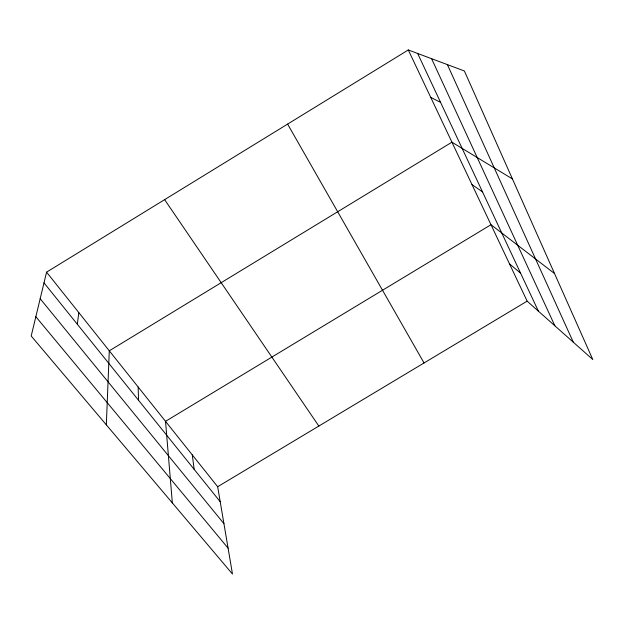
<?xml version="1.0" encoding="UTF-8"?>
<svg xmlns="http://www.w3.org/2000/svg" width="624" height="624" viewBox="0 0 624 624"><rect width="100%" height="100%" fill="white"/><g stroke="black" fill="none" stroke-linecap="round" stroke-linejoin="round"><path stroke-width="0.94" d="M106.33 424.85L109.294 350.821L451.932 142.186L512.421 178.932M77.337 324.262L78.811 312.593M46.574 272.158L31.2 336.001L232.479 574.041L217.667 486.728L46.574 272.158L408.299 49.959L464.389 70.988L592.8 359.541L527.14 301.142L408.299 49.959M217.667 486.728L527.14 301.142M430.739 97.391L440.552 102.328M471.986 184.571L482.508 191.88M554.525 273.546L490.987 224.718L165.524 421.333L172.349 502.928M509.543 263.936L520.58 273.14M35.841 316.711L228.095 548.184M40.178 298.724L223.938 523.669M43.992 282.851L220.21 501.704M164.627 199.641L318.841 426.059M287.602 124.098L424.055 362.965M417.667 53.477L538.387 311.142M431.59 58.695L554.884 325.814M447.4 64.623L573.323 342.217M192.27 454.88L194.165 469.357M138.154 387.013L138.536 400.265"/></g></svg>
